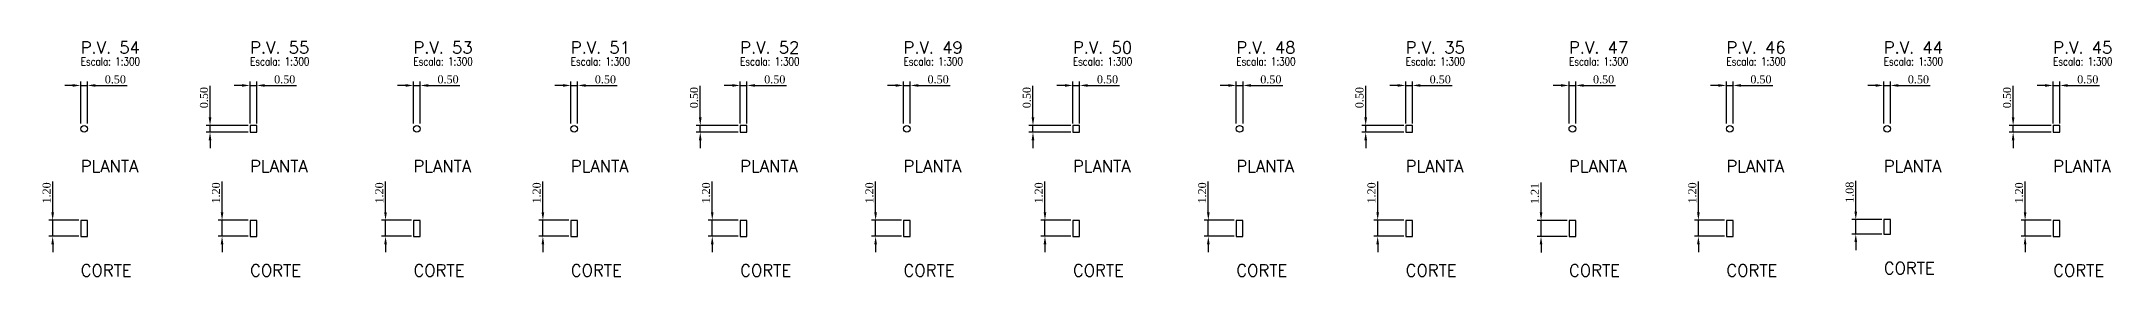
# Model space of a CAD drawing. Extents: x -44 to 14114764, y -20 to 289527804.
# Drawn here: x 359578.7 to 359734, y 7353468.1 to 7353485.7 of the extents above; entities that cross this region are included whole.
import ezdxf

# ---------------------------------------------------------------- set-up
doc = ezdxf.new("R2010")
doc.units = 0
doc.header["$PDMODE"] = 3
doc.header["$PDSIZE"] = 0.1
for name, color, linetype in [('DETALHE_POCO_COT', 8, 'Continuous'), ('DETALHE_POCO_FOR', 7, 'Continuous'), ('DETALHE_POCO_TIT', 5, 'Continuous'), ('DETALHE_POCO_TXT', 7, 'Continuous')]:
    doc.layers.add(name, color=color, linetype=linetype)
doc.styles.add('ROMANS', font='ROMANS.shx', dxfattribs={"height": 2})
doc.styles.get("Standard").update_dxf_attribs({"font": 'times.ttf'})
doc.dimstyles.new('ISO-25', dxfattribs={"dimtxt": 2.5, "dimasz": 2.5, "dimexe": 1.25, "dimexo": 0.625, "dimtad": 1, "dimtxsty": 'Standard', "dimcen": 2.5, "dimadec": 0, "dimazin": 0, "dimtfac": 1, "dimtmove": 0, "dimatfit": 3, "dimfxl": 1, "dimarcsym": 0})

# ---------------------------------------------------------------- blocks, each defined once
blk = doc.blocks.new('*D170')
at = {"layer": 'Defpoints', "color": 0, "transparency": 16777216}
for p in [(359582.17, 7353482.44), (359581.67, 7353479.44), (359582.17, 7353479.44)]:
    blk.add_point(p, dxfattribs=at)
at = {"layer": 'DETALHE_POCO_COT', "color": 0, "lineweight": -2, "transparency": 16777216}
for p, q in [((359581.07, 7353482.44), (359580.47, 7353482.44)), ((359581.67, 7353479.59), (359581.67, 7353482.74)), ((359581.67, 7353482.44), (359582.17, 7353482.44)), ((359582.17, 7353479.59), (359582.17, 7353482.74)), ((359582.77, 7353482.44), (359585.16, 7353482.44))]:
    blk.add_line(p, q, dxfattribs=at)
at = {"layer": 'DETALHE_POCO_COT', "color": 0, "transparency": 16777216}
for points in [[(359581.07, 7353482.54), (359581.07, 7353482.34), (359581.67, 7353482.44)], [(359582.77, 7353482.54), (359582.77, 7353482.34), (359582.17, 7353482.44)]]:
    blk.add_solid(points, dxfattribs=at)
at = {"layer": 'DETALHE_POCO_COT', "color": 0, "transparency": 16777216, "insert": (359584.27, 7353482.89), "char_height": 0.6, "attachment_point": 5}
blk.add_mtext('0.50', dxfattribs=at)
blk = doc.blocks.new('*D171')
at = {"layer": 'Defpoints', "color": 0, "transparency": 16777216}
for p in [(359579.57, 7353472.34), (359581.67, 7353472.34), (359581.67, 7353471.14)]:
    blk.add_point(p, dxfattribs=at)
at = {"layer": 'DETALHE_POCO_COT', "color": 0, "lineweight": -2, "transparency": 16777216}
for p, q in [((359579.57, 7353472.94), (359579.57, 7353475.25)), ((359581.52, 7353472.34), (359579.27, 7353472.34)), ((359581.52, 7353471.14), (359579.27, 7353471.14)), ((359579.57, 7353471.14), (359579.57, 7353472.34)), ((359579.57, 7353470.54), (359579.57, 7353469.94))]:
    blk.add_line(p, q, dxfattribs=at)
at = {"layer": 'DETALHE_POCO_COT', "color": 0, "transparency": 16777216}
for points in [[(359579.47, 7353472.94), (359579.67, 7353472.94), (359579.57, 7353472.34)], [(359579.47, 7353470.54), (359579.67, 7353470.54), (359579.57, 7353471.14)]]:
    blk.add_solid(points, dxfattribs=at)
at = {"layer": 'DETALHE_POCO_COT', "color": 0, "transparency": 16777216, "insert": (359579.12, 7353474.39), "char_height": 0.6, "attachment_point": 5, "rotation": 90}
blk.add_mtext('1.20', dxfattribs=at)
blk = doc.blocks.new('*D172')
at = {"layer": 'Defpoints', "color": 0, "transparency": 16777216}
for p in [(359594.87, 7353482.44), (359594.37, 7353479.44), (359594.87, 7353479.44)]:
    blk.add_point(p, dxfattribs=at)
at = {"layer": 'DETALHE_POCO_COT', "color": 0, "lineweight": -2, "transparency": 16777216}
for p, q in [((359593.77, 7353482.44), (359593.17, 7353482.44)), ((359594.37, 7353479.59), (359594.37, 7353482.74)), ((359594.37, 7353482.44), (359594.87, 7353482.44)), ((359594.87, 7353479.59), (359594.87, 7353482.74)), ((359595.47, 7353482.44), (359597.86, 7353482.44))]:
    blk.add_line(p, q, dxfattribs=at)
at = {"layer": 'DETALHE_POCO_COT', "color": 0, "transparency": 16777216}
for points in [[(359593.77, 7353482.54), (359593.77, 7353482.34), (359594.37, 7353482.44)], [(359595.47, 7353482.54), (359595.47, 7353482.34), (359594.87, 7353482.44)]]:
    blk.add_solid(points, dxfattribs=at)
at = {"layer": 'DETALHE_POCO_COT', "color": 0, "transparency": 16777216, "insert": (359596.97, 7353482.89), "char_height": 0.6, "attachment_point": 5}
blk.add_mtext('0.50', dxfattribs=at)
blk = doc.blocks.new('*D173')
at = {"layer": 'Defpoints', "color": 0, "transparency": 16777216}
for p in [(359591.37, 7353479.44), (359594.37, 7353479.44), (359594.37, 7353478.94)]:
    blk.add_point(p, dxfattribs=at)
at = {"layer": 'DETALHE_POCO_COT', "color": 0, "lineweight": -2, "transparency": 16777216}
for p, q in [((359591.37, 7353480.04), (359591.37, 7353482.42)), ((359594.22, 7353479.44), (359591.07, 7353479.44)), ((359594.22, 7353478.94), (359591.07, 7353478.94)), ((359591.37, 7353478.94), (359591.37, 7353479.44)), ((359591.37, 7353478.34), (359591.37, 7353477.74))]:
    blk.add_line(p, q, dxfattribs=at)
at = {"layer": 'DETALHE_POCO_COT', "color": 0, "transparency": 16777216}
for points in [[(359591.27, 7353480.04), (359591.47, 7353480.04), (359591.37, 7353479.44)], [(359591.27, 7353478.34), (359591.47, 7353478.34), (359591.37, 7353478.94)]]:
    blk.add_solid(points, dxfattribs=at)
at = {"layer": 'DETALHE_POCO_COT', "color": 0, "transparency": 16777216, "insert": (359590.92, 7353481.53), "char_height": 0.6, "attachment_point": 5, "rotation": 90}
blk.add_mtext('0.50', dxfattribs=at)
blk = doc.blocks.new('*D174')
at = {"layer": 'Defpoints', "color": 0, "transparency": 16777216}
for p in [(359592.27, 7353472.34), (359594.37, 7353472.34), (359594.37, 7353471.14)]:
    blk.add_point(p, dxfattribs=at)
at = {"layer": 'DETALHE_POCO_COT', "color": 0, "lineweight": -2, "transparency": 16777216}
for p, q in [((359592.27, 7353472.94), (359592.27, 7353475.25)), ((359594.22, 7353472.34), (359591.97, 7353472.34)), ((359594.22, 7353471.14), (359591.97, 7353471.14)), ((359592.27, 7353471.14), (359592.27, 7353472.34)), ((359592.27, 7353470.54), (359592.27, 7353469.94))]:
    blk.add_line(p, q, dxfattribs=at)
at = {"layer": 'DETALHE_POCO_COT', "color": 0, "transparency": 16777216}
for points in [[(359592.17, 7353472.94), (359592.37, 7353472.94), (359592.27, 7353472.34)], [(359592.17, 7353470.54), (359592.37, 7353470.54), (359592.27, 7353471.14)]]:
    blk.add_solid(points, dxfattribs=at)
at = {"layer": 'DETALHE_POCO_COT', "color": 0, "transparency": 16777216, "insert": (359591.82, 7353474.39), "char_height": 0.6, "attachment_point": 5, "rotation": 90}
blk.add_mtext('1.20', dxfattribs=at)
blk = doc.blocks.new('*D175')
at = {"layer": 'Defpoints', "color": 0, "transparency": 16777216}
for p in [(359607.13, 7353482.44), (359606.63, 7353479.44), (359607.13, 7353479.44)]:
    blk.add_point(p, dxfattribs=at)
at = {"layer": 'DETALHE_POCO_COT', "color": 0, "lineweight": -2, "transparency": 16777216}
for p, q in [((359606.03, 7353482.44), (359605.43, 7353482.44)), ((359606.63, 7353479.59), (359606.63, 7353482.74)), ((359606.63, 7353482.44), (359607.13, 7353482.44)), ((359607.13, 7353479.59), (359607.13, 7353482.74)), ((359607.73, 7353482.44), (359610.11, 7353482.44))]:
    blk.add_line(p, q, dxfattribs=at)
at = {"layer": 'DETALHE_POCO_COT', "color": 0, "transparency": 16777216}
for points in [[(359606.03, 7353482.54), (359606.03, 7353482.34), (359606.63, 7353482.44)], [(359607.73, 7353482.54), (359607.73, 7353482.34), (359607.13, 7353482.44)]]:
    blk.add_solid(points, dxfattribs=at)
at = {"layer": 'DETALHE_POCO_COT', "color": 0, "transparency": 16777216, "insert": (359609.22, 7353482.89), "char_height": 0.6, "attachment_point": 5}
blk.add_mtext('0.50', dxfattribs=at)
blk = doc.blocks.new('*D176')
at = {"layer": 'Defpoints', "color": 0, "transparency": 16777216}
for p in [(359604.53, 7353472.34), (359606.63, 7353472.34), (359606.63, 7353471.14)]:
    blk.add_point(p, dxfattribs=at)
at = {"layer": 'DETALHE_POCO_COT', "color": 0, "lineweight": -2, "transparency": 16777216}
for p, q in [((359604.53, 7353472.94), (359604.53, 7353475.25)), ((359606.48, 7353472.34), (359604.23, 7353472.34)), ((359606.48, 7353471.14), (359604.23, 7353471.14)), ((359604.53, 7353471.14), (359604.53, 7353472.34)), ((359604.53, 7353470.54), (359604.53, 7353469.94))]:
    blk.add_line(p, q, dxfattribs=at)
at = {"layer": 'DETALHE_POCO_COT', "color": 0, "transparency": 16777216}
for points in [[(359604.43, 7353472.94), (359604.63, 7353472.94), (359604.53, 7353472.34)], [(359604.43, 7353470.54), (359604.63, 7353470.54), (359604.53, 7353471.14)]]:
    blk.add_solid(points, dxfattribs=at)
at = {"layer": 'DETALHE_POCO_COT', "color": 0, "transparency": 16777216, "insert": (359604.07, 7353474.39), "char_height": 0.6, "attachment_point": 5, "rotation": 90}
blk.add_mtext('1.20', dxfattribs=at)
blk = doc.blocks.new('*D177')
at = {"layer": 'Defpoints', "color": 0, "transparency": 16777216}
for p in [(359618.93, 7353482.44), (359618.43, 7353479.44), (359618.93, 7353479.44)]:
    blk.add_point(p, dxfattribs=at)
at = {"layer": 'DETALHE_POCO_COT', "color": 0, "lineweight": -2, "transparency": 16777216}
for p, q in [((359617.83, 7353482.44), (359617.23, 7353482.44)), ((359618.43, 7353479.59), (359618.43, 7353482.74)), ((359618.43, 7353482.44), (359618.93, 7353482.44)), ((359618.93, 7353479.59), (359618.93, 7353482.74)), ((359619.53, 7353482.44), (359621.91, 7353482.44))]:
    blk.add_line(p, q, dxfattribs=at)
at = {"layer": 'DETALHE_POCO_COT', "color": 0, "transparency": 16777216}
for points in [[(359617.83, 7353482.54), (359617.83, 7353482.34), (359618.43, 7353482.44)], [(359619.53, 7353482.54), (359619.53, 7353482.34), (359618.93, 7353482.44)]]:
    blk.add_solid(points, dxfattribs=at)
at = {"layer": 'DETALHE_POCO_COT', "color": 0, "transparency": 16777216, "insert": (359621.02, 7353482.89), "char_height": 0.6, "attachment_point": 5}
blk.add_mtext('0.50', dxfattribs=at)
blk = doc.blocks.new('*D178')
at = {"layer": 'Defpoints', "color": 0, "transparency": 16777216}
for p in [(359616.33, 7353472.34), (359618.43, 7353472.34), (359618.43, 7353471.14)]:
    blk.add_point(p, dxfattribs=at)
at = {"layer": 'DETALHE_POCO_COT', "color": 0, "lineweight": -2, "transparency": 16777216}
for p, q in [((359616.33, 7353472.94), (359616.33, 7353475.25)), ((359618.28, 7353472.34), (359616.03, 7353472.34)), ((359618.28, 7353471.14), (359616.03, 7353471.14)), ((359616.33, 7353471.14), (359616.33, 7353472.34)), ((359616.33, 7353470.54), (359616.33, 7353469.94))]:
    blk.add_line(p, q, dxfattribs=at)
at = {"layer": 'DETALHE_POCO_COT', "color": 0, "transparency": 16777216}
for points in [[(359616.23, 7353472.94), (359616.43, 7353472.94), (359616.33, 7353472.34)], [(359616.23, 7353470.54), (359616.43, 7353470.54), (359616.33, 7353471.14)]]:
    blk.add_solid(points, dxfattribs=at)
at = {"layer": 'DETALHE_POCO_COT', "color": 0, "transparency": 16777216, "insert": (359615.87, 7353474.39), "char_height": 0.6, "attachment_point": 5, "rotation": 90}
blk.add_mtext('1.20', dxfattribs=at)
blk = doc.blocks.new('*D179')
at = {"layer": 'Defpoints', "color": 0, "transparency": 16777216}
for p in [(359631.63, 7353482.44), (359631.13, 7353479.44), (359631.63, 7353479.44)]:
    blk.add_point(p, dxfattribs=at)
at = {"layer": 'DETALHE_POCO_COT', "color": 0, "lineweight": -2, "transparency": 16777216}
for p, q in [((359630.53, 7353482.44), (359629.93, 7353482.44)), ((359631.13, 7353479.59), (359631.13, 7353482.74)), ((359631.13, 7353482.44), (359631.63, 7353482.44)), ((359631.63, 7353479.59), (359631.63, 7353482.74)), ((359632.23, 7353482.44), (359634.61, 7353482.44))]:
    blk.add_line(p, q, dxfattribs=at)
at = {"layer": 'DETALHE_POCO_COT', "color": 0, "transparency": 16777216}
for points in [[(359630.53, 7353482.54), (359630.53, 7353482.34), (359631.13, 7353482.44)], [(359632.23, 7353482.54), (359632.23, 7353482.34), (359631.63, 7353482.44)]]:
    blk.add_solid(points, dxfattribs=at)
at = {"layer": 'DETALHE_POCO_COT', "color": 0, "transparency": 16777216, "insert": (359633.72, 7353482.89), "char_height": 0.6, "attachment_point": 5}
blk.add_mtext('0.50', dxfattribs=at)
blk = doc.blocks.new('*D180')
at = {"layer": 'Defpoints', "color": 0, "transparency": 16777216}
for p in [(359628.13, 7353479.44), (359631.13, 7353479.44), (359631.13, 7353478.94)]:
    blk.add_point(p, dxfattribs=at)
at = {"layer": 'DETALHE_POCO_COT', "color": 0, "lineweight": -2, "transparency": 16777216}
for p, q in [((359628.13, 7353480.04), (359628.13, 7353482.42)), ((359630.98, 7353479.44), (359627.83, 7353479.44)), ((359630.98, 7353478.94), (359627.83, 7353478.94)), ((359628.13, 7353478.94), (359628.13, 7353479.44)), ((359628.13, 7353478.34), (359628.13, 7353477.74))]:
    blk.add_line(p, q, dxfattribs=at)
at = {"layer": 'DETALHE_POCO_COT', "color": 0, "transparency": 16777216}
for points in [[(359628.03, 7353480.04), (359628.23, 7353480.04), (359628.13, 7353479.44)], [(359628.03, 7353478.34), (359628.23, 7353478.34), (359628.13, 7353478.94)]]:
    blk.add_solid(points, dxfattribs=at)
at = {"layer": 'DETALHE_POCO_COT', "color": 0, "transparency": 16777216, "insert": (359627.67, 7353481.53), "char_height": 0.6, "attachment_point": 5, "rotation": 90}
blk.add_mtext('0.50', dxfattribs=at)
blk = doc.blocks.new('*D181')
at = {"layer": 'Defpoints', "color": 0, "transparency": 16777216}
for p in [(359629.03, 7353472.34), (359631.13, 7353472.34), (359631.13, 7353471.14)]:
    blk.add_point(p, dxfattribs=at)
at = {"layer": 'DETALHE_POCO_COT', "color": 0, "lineweight": -2, "transparency": 16777216}
for p, q in [((359629.03, 7353472.94), (359629.03, 7353475.25)), ((359630.98, 7353472.34), (359628.73, 7353472.34)), ((359630.98, 7353471.14), (359628.73, 7353471.14)), ((359629.03, 7353471.14), (359629.03, 7353472.34)), ((359629.03, 7353470.54), (359629.03, 7353469.94))]:
    blk.add_line(p, q, dxfattribs=at)
at = {"layer": 'DETALHE_POCO_COT', "color": 0, "transparency": 16777216}
for points in [[(359628.93, 7353472.94), (359629.13, 7353472.94), (359629.03, 7353472.34)], [(359628.93, 7353470.54), (359629.13, 7353470.54), (359629.03, 7353471.14)]]:
    blk.add_solid(points, dxfattribs=at)
at = {"layer": 'DETALHE_POCO_COT', "color": 0, "transparency": 16777216, "insert": (359628.57, 7353474.39), "char_height": 0.6, "attachment_point": 5, "rotation": 90}
blk.add_mtext('1.20', dxfattribs=at)
blk = doc.blocks.new('*D182')
at = {"layer": 'Defpoints', "color": 0, "transparency": 16777216}
for p in [(359643.88, 7353482.44), (359643.38, 7353479.44), (359643.88, 7353479.44)]:
    blk.add_point(p, dxfattribs=at)
at = {"layer": 'DETALHE_POCO_COT', "color": 0, "lineweight": -2, "transparency": 16777216}
for p, q in [((359642.78, 7353482.44), (359642.18, 7353482.44)), ((359643.38, 7353479.59), (359643.38, 7353482.74)), ((359643.38, 7353482.44), (359643.88, 7353482.44)), ((359643.88, 7353479.59), (359643.88, 7353482.74)), ((359644.48, 7353482.44), (359646.86, 7353482.44))]:
    blk.add_line(p, q, dxfattribs=at)
at = {"layer": 'DETALHE_POCO_COT', "color": 0, "transparency": 16777216}
for points in [[(359642.78, 7353482.54), (359642.78, 7353482.34), (359643.38, 7353482.44)], [(359644.48, 7353482.54), (359644.48, 7353482.34), (359643.88, 7353482.44)]]:
    blk.add_solid(points, dxfattribs=at)
at = {"layer": 'DETALHE_POCO_COT', "color": 0, "transparency": 16777216, "insert": (359645.97, 7353482.89), "char_height": 0.6, "attachment_point": 5}
blk.add_mtext('0.50', dxfattribs=at)
blk = doc.blocks.new('*D183')
at = {"layer": 'Defpoints', "color": 0, "transparency": 16777216}
for p in [(359641.28, 7353472.34), (359643.38, 7353472.34), (359643.38, 7353471.14)]:
    blk.add_point(p, dxfattribs=at)
at = {"layer": 'DETALHE_POCO_COT', "color": 0, "lineweight": -2, "transparency": 16777216}
for p, q in [((359641.28, 7353472.94), (359641.28, 7353475.25)), ((359643.23, 7353472.34), (359640.98, 7353472.34)), ((359643.23, 7353471.14), (359640.98, 7353471.14)), ((359641.28, 7353471.14), (359641.28, 7353472.34)), ((359641.28, 7353470.54), (359641.28, 7353469.94))]:
    blk.add_line(p, q, dxfattribs=at)
at = {"layer": 'DETALHE_POCO_COT', "color": 0, "transparency": 16777216}
for points in [[(359641.18, 7353472.94), (359641.38, 7353472.94), (359641.28, 7353472.34)], [(359641.18, 7353470.54), (359641.38, 7353470.54), (359641.28, 7353471.14)]]:
    blk.add_solid(points, dxfattribs=at)
at = {"layer": 'DETALHE_POCO_COT', "color": 0, "transparency": 16777216, "insert": (359640.82, 7353474.39), "char_height": 0.6, "attachment_point": 5, "rotation": 90}
blk.add_mtext('1.20', dxfattribs=at)
blk = doc.blocks.new('*D184')
at = {"layer": 'Defpoints', "color": 0, "transparency": 16777216}
for p in [(359656.58, 7353482.44), (359656.08, 7353479.44), (359656.58, 7353479.44)]:
    blk.add_point(p, dxfattribs=at)
at = {"layer": 'DETALHE_POCO_COT', "color": 0, "lineweight": -2, "transparency": 16777216}
for p, q in [((359655.48, 7353482.44), (359654.88, 7353482.44)), ((359656.08, 7353479.59), (359656.08, 7353482.74)), ((359656.08, 7353482.44), (359656.58, 7353482.44)), ((359656.58, 7353479.59), (359656.58, 7353482.74)), ((359657.18, 7353482.44), (359659.57, 7353482.44))]:
    blk.add_line(p, q, dxfattribs=at)
at = {"layer": 'DETALHE_POCO_COT', "color": 0, "transparency": 16777216}
for points in [[(359655.48, 7353482.54), (359655.48, 7353482.34), (359656.08, 7353482.44)], [(359657.18, 7353482.54), (359657.18, 7353482.34), (359656.58, 7353482.44)]]:
    blk.add_solid(points, dxfattribs=at)
at = {"layer": 'DETALHE_POCO_COT', "color": 0, "transparency": 16777216, "insert": (359658.67, 7353482.89), "char_height": 0.6, "attachment_point": 5}
blk.add_mtext('0.50', dxfattribs=at)
blk = doc.blocks.new('*D185')
at = {"layer": 'Defpoints', "color": 0, "transparency": 16777216}
for p in [(359653.08, 7353479.44), (359656.08, 7353479.44), (359656.08, 7353478.94)]:
    blk.add_point(p, dxfattribs=at)
at = {"layer": 'DETALHE_POCO_COT', "color": 0, "lineweight": -2, "transparency": 16777216}
for p, q in [((359653.08, 7353480.04), (359653.08, 7353482.42)), ((359655.93, 7353479.44), (359652.78, 7353479.44)), ((359655.93, 7353478.94), (359652.78, 7353478.94)), ((359653.08, 7353478.94), (359653.08, 7353479.44)), ((359653.08, 7353478.34), (359653.08, 7353477.74))]:
    blk.add_line(p, q, dxfattribs=at)
at = {"layer": 'DETALHE_POCO_COT', "color": 0, "transparency": 16777216}
for points in [[(359652.98, 7353480.04), (359653.18, 7353480.04), (359653.08, 7353479.44)], [(359652.98, 7353478.34), (359653.18, 7353478.34), (359653.08, 7353478.94)]]:
    blk.add_solid(points, dxfattribs=at)
at = {"layer": 'DETALHE_POCO_COT', "color": 0, "transparency": 16777216, "insert": (359652.62, 7353481.53), "char_height": 0.6, "attachment_point": 5, "rotation": 90}
blk.add_mtext('0.50', dxfattribs=at)
blk = doc.blocks.new('*D186')
at = {"layer": 'Defpoints', "color": 0, "transparency": 16777216}
for p in [(359653.98, 7353472.34), (359656.08, 7353472.34), (359656.08, 7353471.14)]:
    blk.add_point(p, dxfattribs=at)
at = {"layer": 'DETALHE_POCO_COT', "color": 0, "lineweight": -2, "transparency": 16777216}
for p, q in [((359653.98, 7353472.94), (359653.98, 7353475.25)), ((359655.93, 7353472.34), (359653.68, 7353472.34)), ((359655.93, 7353471.14), (359653.68, 7353471.14)), ((359653.98, 7353471.14), (359653.98, 7353472.34)), ((359653.98, 7353470.54), (359653.98, 7353469.94))]:
    blk.add_line(p, q, dxfattribs=at)
at = {"layer": 'DETALHE_POCO_COT', "color": 0, "transparency": 16777216}
for points in [[(359653.88, 7353472.94), (359654.08, 7353472.94), (359653.98, 7353472.34)], [(359653.88, 7353470.54), (359654.08, 7353470.54), (359653.98, 7353471.14)]]:
    blk.add_solid(points, dxfattribs=at)
at = {"layer": 'DETALHE_POCO_COT', "color": 0, "transparency": 16777216, "insert": (359653.52, 7353474.39), "char_height": 0.6, "attachment_point": 5, "rotation": 90}
blk.add_mtext('1.20', dxfattribs=at)
blk = doc.blocks.new('*D187')
at = {"layer": 'Defpoints', "color": 0, "transparency": 16777216}
for p in [(359668.83, 7353482.44), (359668.33, 7353479.44), (359668.83, 7353479.44)]:
    blk.add_point(p, dxfattribs=at)
at = {"layer": 'DETALHE_POCO_COT', "color": 0, "lineweight": -2, "transparency": 16777216}
for p, q in [((359667.73, 7353482.44), (359667.13, 7353482.44)), ((359668.33, 7353479.59), (359668.33, 7353482.74)), ((359668.33, 7353482.44), (359668.83, 7353482.44)), ((359668.83, 7353479.59), (359668.83, 7353482.74)), ((359669.43, 7353482.44), (359671.82, 7353482.44))]:
    blk.add_line(p, q, dxfattribs=at)
at = {"layer": 'DETALHE_POCO_COT', "color": 0, "transparency": 16777216}
for points in [[(359667.73, 7353482.54), (359667.73, 7353482.34), (359668.33, 7353482.44)], [(359669.43, 7353482.54), (359669.43, 7353482.34), (359668.83, 7353482.44)]]:
    blk.add_solid(points, dxfattribs=at)
at = {"layer": 'DETALHE_POCO_COT', "color": 0, "transparency": 16777216, "insert": (359670.92, 7353482.89), "char_height": 0.6, "attachment_point": 5}
blk.add_mtext('0.50', dxfattribs=at)
blk = doc.blocks.new('*D188')
at = {"layer": 'Defpoints', "color": 0, "transparency": 16777216}
for p in [(359666.23, 7353472.34), (359668.33, 7353472.34), (359668.33, 7353471.14)]:
    blk.add_point(p, dxfattribs=at)
at = {"layer": 'DETALHE_POCO_COT', "color": 0, "lineweight": -2, "transparency": 16777216}
for p, q in [((359666.23, 7353472.94), (359666.23, 7353475.25)), ((359668.18, 7353472.34), (359665.93, 7353472.34)), ((359668.18, 7353471.14), (359665.93, 7353471.14)), ((359666.23, 7353471.14), (359666.23, 7353472.34)), ((359666.23, 7353470.54), (359666.23, 7353469.94))]:
    blk.add_line(p, q, dxfattribs=at)
at = {"layer": 'DETALHE_POCO_COT', "color": 0, "transparency": 16777216}
for points in [[(359666.13, 7353472.94), (359666.33, 7353472.94), (359666.23, 7353472.34)], [(359666.13, 7353470.54), (359666.33, 7353470.54), (359666.23, 7353471.14)]]:
    blk.add_solid(points, dxfattribs=at)
at = {"layer": 'DETALHE_POCO_COT', "color": 0, "transparency": 16777216, "insert": (359665.77, 7353474.39), "char_height": 0.6, "attachment_point": 5, "rotation": 90}
blk.add_mtext('1.20', dxfattribs=at)
blk = doc.blocks.new('*D189')
at = {"layer": 'Defpoints', "color": 0, "transparency": 16777216}
for p in [(359681.53, 7353482.44), (359681.03, 7353479.44), (359681.53, 7353479.44)]:
    blk.add_point(p, dxfattribs=at)
at = {"layer": 'DETALHE_POCO_COT', "color": 0, "lineweight": -2, "transparency": 16777216}
for p, q in [((359680.43, 7353482.44), (359679.83, 7353482.44)), ((359681.03, 7353479.59), (359681.03, 7353482.74)), ((359681.03, 7353482.44), (359681.53, 7353482.44)), ((359681.53, 7353479.59), (359681.53, 7353482.74)), ((359682.13, 7353482.44), (359684.52, 7353482.44))]:
    blk.add_line(p, q, dxfattribs=at)
at = {"layer": 'DETALHE_POCO_COT', "color": 0, "transparency": 16777216}
for points in [[(359680.43, 7353482.54), (359680.43, 7353482.34), (359681.03, 7353482.44)], [(359682.13, 7353482.54), (359682.13, 7353482.34), (359681.53, 7353482.44)]]:
    blk.add_solid(points, dxfattribs=at)
at = {"layer": 'DETALHE_POCO_COT', "color": 0, "transparency": 16777216, "insert": (359683.62, 7353482.89), "char_height": 0.6, "attachment_point": 5}
blk.add_mtext('0.50', dxfattribs=at)
blk = doc.blocks.new('*D190')
at = {"layer": 'Defpoints', "color": 0, "transparency": 16777216}
for p in [(359678.03, 7353479.44), (359681.03, 7353479.44), (359681.03, 7353478.94)]:
    blk.add_point(p, dxfattribs=at)
at = {"layer": 'DETALHE_POCO_COT', "color": 0, "lineweight": -2, "transparency": 16777216}
for p, q in [((359678.03, 7353480.04), (359678.03, 7353482.42)), ((359680.88, 7353479.44), (359677.73, 7353479.44)), ((359680.88, 7353478.94), (359677.73, 7353478.94)), ((359678.03, 7353478.94), (359678.03, 7353479.44)), ((359678.03, 7353478.34), (359678.03, 7353477.74))]:
    blk.add_line(p, q, dxfattribs=at)
at = {"layer": 'DETALHE_POCO_COT', "color": 0, "transparency": 16777216}
for points in [[(359677.93, 7353480.04), (359678.13, 7353480.04), (359678.03, 7353479.44)], [(359677.93, 7353478.34), (359678.13, 7353478.34), (359678.03, 7353478.94)]]:
    blk.add_solid(points, dxfattribs=at)
at = {"layer": 'DETALHE_POCO_COT', "color": 0, "transparency": 16777216, "insert": (359677.57, 7353481.53), "char_height": 0.6, "attachment_point": 5, "rotation": 90}
blk.add_mtext('0.50', dxfattribs=at)
blk = doc.blocks.new('*D191')
at = {"layer": 'Defpoints', "color": 0, "transparency": 16777216}
for p in [(359678.93, 7353472.34), (359681.03, 7353472.34), (359681.03, 7353471.14)]:
    blk.add_point(p, dxfattribs=at)
at = {"layer": 'DETALHE_POCO_COT', "color": 0, "lineweight": -2, "transparency": 16777216}
for p, q in [((359678.93, 7353472.94), (359678.93, 7353475.25)), ((359680.88, 7353472.34), (359678.63, 7353472.34)), ((359680.88, 7353471.14), (359678.63, 7353471.14)), ((359678.93, 7353471.14), (359678.93, 7353472.34)), ((359678.93, 7353470.54), (359678.93, 7353469.94))]:
    blk.add_line(p, q, dxfattribs=at)
at = {"layer": 'DETALHE_POCO_COT', "color": 0, "transparency": 16777216}
for points in [[(359678.83, 7353472.94), (359679.03, 7353472.94), (359678.93, 7353472.34)], [(359678.83, 7353470.54), (359679.03, 7353470.54), (359678.93, 7353471.14)]]:
    blk.add_solid(points, dxfattribs=at)
at = {"layer": 'DETALHE_POCO_COT', "color": 0, "transparency": 16777216, "insert": (359678.47, 7353474.39), "char_height": 0.6, "attachment_point": 5, "rotation": 90}
blk.add_mtext('1.20', dxfattribs=at)
blk = doc.blocks.new('*D192')
at = {"layer": 'Defpoints', "color": 0, "transparency": 16777216}
for p in [(359693.78, 7353482.44), (359693.28, 7353479.44), (359693.78, 7353479.44)]:
    blk.add_point(p, dxfattribs=at)
at = {"layer": 'DETALHE_POCO_COT', "color": 0, "lineweight": -2, "transparency": 16777216}
for p, q in [((359692.68, 7353482.44), (359692.08, 7353482.44)), ((359693.28, 7353479.59), (359693.28, 7353482.74)), ((359693.28, 7353482.44), (359693.78, 7353482.44)), ((359693.78, 7353479.59), (359693.78, 7353482.74)), ((359694.38, 7353482.44), (359696.77, 7353482.44))]:
    blk.add_line(p, q, dxfattribs=at)
at = {"layer": 'DETALHE_POCO_COT', "color": 0, "transparency": 16777216}
for points in [[(359692.68, 7353482.54), (359692.68, 7353482.34), (359693.28, 7353482.44)], [(359694.38, 7353482.54), (359694.38, 7353482.34), (359693.78, 7353482.44)]]:
    blk.add_solid(points, dxfattribs=at)
at = {"layer": 'DETALHE_POCO_COT', "color": 0, "transparency": 16777216, "insert": (359695.87, 7353482.89), "char_height": 0.6, "attachment_point": 5}
blk.add_mtext('0.50', dxfattribs=at)
blk = doc.blocks.new('*D193')
at = {"layer": 'Defpoints', "color": 0, "transparency": 16777216}
for p in [(359691.18, 7353472.33), (359693.28, 7353472.33), (359693.28, 7353471.13)]:
    blk.add_point(p, dxfattribs=at)
at = {"layer": 'DETALHE_POCO_COT', "color": 0, "lineweight": -2, "transparency": 16777216}
for p, q in [((359691.18, 7353472.93), (359691.18, 7353475.17)), ((359693.13, 7353472.33), (359690.88, 7353472.33)), ((359693.13, 7353471.13), (359690.88, 7353471.13)), ((359691.18, 7353471.13), (359691.18, 7353472.33)), ((359691.18, 7353470.53), (359691.18, 7353469.93))]:
    blk.add_line(p, q, dxfattribs=at)
at = {"layer": 'DETALHE_POCO_COT', "color": 0, "transparency": 16777216}
for points in [[(359691.08, 7353472.93), (359691.28, 7353472.93), (359691.18, 7353472.33)], [(359691.08, 7353470.53), (359691.28, 7353470.53), (359691.18, 7353471.13)]]:
    blk.add_solid(points, dxfattribs=at)
at = {"layer": 'DETALHE_POCO_COT', "color": 0, "transparency": 16777216, "insert": (359690.72, 7353474.35), "char_height": 0.6, "attachment_point": 5, "rotation": 90}
blk.add_mtext('1.21', dxfattribs=at)
blk = doc.blocks.new('*D194')
at = {"layer": 'Defpoints', "color": 0, "transparency": 16777216}
for p in [(359705.58, 7353482.44), (359705.08, 7353479.44), (359705.58, 7353479.44)]:
    blk.add_point(p, dxfattribs=at)
at = {"layer": 'DETALHE_POCO_COT', "color": 0, "lineweight": -2, "transparency": 16777216}
for p, q in [((359704.48, 7353482.44), (359703.88, 7353482.44)), ((359705.08, 7353479.59), (359705.08, 7353482.74)), ((359705.08, 7353482.44), (359705.58, 7353482.44)), ((359705.58, 7353479.59), (359705.58, 7353482.74)), ((359706.18, 7353482.44), (359708.57, 7353482.44))]:
    blk.add_line(p, q, dxfattribs=at)
at = {"layer": 'DETALHE_POCO_COT', "color": 0, "transparency": 16777216}
for points in [[(359704.48, 7353482.54), (359704.48, 7353482.34), (359705.08, 7353482.44)], [(359706.18, 7353482.54), (359706.18, 7353482.34), (359705.58, 7353482.44)]]:
    blk.add_solid(points, dxfattribs=at)
at = {"layer": 'DETALHE_POCO_COT', "color": 0, "transparency": 16777216, "insert": (359707.67, 7353482.89), "char_height": 0.6, "attachment_point": 5}
blk.add_mtext('0.50', dxfattribs=at)
blk = doc.blocks.new('*D195')
at = {"layer": 'Defpoints', "color": 0, "transparency": 16777216}
for p in [(359702.98, 7353472.34), (359705.08, 7353472.34), (359705.08, 7353471.14)]:
    blk.add_point(p, dxfattribs=at)
at = {"layer": 'DETALHE_POCO_COT', "color": 0, "lineweight": -2, "transparency": 16777216}
for p, q in [((359702.98, 7353472.94), (359702.98, 7353475.25)), ((359704.93, 7353472.34), (359702.68, 7353472.34)), ((359704.93, 7353471.14), (359702.68, 7353471.14)), ((359702.98, 7353471.14), (359702.98, 7353472.34)), ((359702.98, 7353470.54), (359702.98, 7353469.94))]:
    blk.add_line(p, q, dxfattribs=at)
at = {"layer": 'DETALHE_POCO_COT', "color": 0, "transparency": 16777216}
for points in [[(359702.88, 7353472.94), (359703.08, 7353472.94), (359702.98, 7353472.34)], [(359702.88, 7353470.54), (359703.08, 7353470.54), (359702.98, 7353471.14)]]:
    blk.add_solid(points, dxfattribs=at)
at = {"layer": 'DETALHE_POCO_COT', "color": 0, "transparency": 16777216, "insert": (359702.53, 7353474.39), "char_height": 0.6, "attachment_point": 5, "rotation": 90}
blk.add_mtext('1.20', dxfattribs=at)
blk = doc.blocks.new('*D196')
at = {"layer": 'Defpoints', "color": 0, "transparency": 16777216}
for p in [(359717.38, 7353482.44), (359716.88, 7353479.44), (359717.38, 7353479.44)]:
    blk.add_point(p, dxfattribs=at)
at = {"layer": 'DETALHE_POCO_COT', "color": 0, "lineweight": -2, "transparency": 16777216}
for p, q in [((359716.28, 7353482.44), (359715.68, 7353482.44)), ((359716.88, 7353479.59), (359716.88, 7353482.74)), ((359716.88, 7353482.44), (359717.38, 7353482.44)), ((359717.38, 7353479.59), (359717.38, 7353482.74)), ((359717.98, 7353482.44), (359720.37, 7353482.44))]:
    blk.add_line(p, q, dxfattribs=at)
at = {"layer": 'DETALHE_POCO_COT', "color": 0, "transparency": 16777216}
for points in [[(359716.28, 7353482.54), (359716.28, 7353482.34), (359716.88, 7353482.44)], [(359717.98, 7353482.54), (359717.98, 7353482.34), (359717.38, 7353482.44)]]:
    blk.add_solid(points, dxfattribs=at)
at = {"layer": 'DETALHE_POCO_COT', "color": 0, "transparency": 16777216, "insert": (359719.48, 7353482.89), "char_height": 0.6, "attachment_point": 5}
blk.add_mtext('0.50', dxfattribs=at)
blk = doc.blocks.new('*D197')
at = {"layer": 'Defpoints', "color": 0, "transparency": 16777216}
for p in [(359714.78, 7353472.39), (359716.88, 7353472.39), (359716.88, 7353471.31)]:
    blk.add_point(p, dxfattribs=at)
at = {"layer": 'DETALHE_POCO_COT', "color": 0, "lineweight": -2, "transparency": 16777216}
for p, q in [((359714.78, 7353472.99), (359714.78, 7353475.29)), ((359716.73, 7353472.39), (359714.48, 7353472.39)), ((359714.78, 7353471.31), (359714.78, 7353472.39)), ((359716.73, 7353471.31), (359714.48, 7353471.31)), ((359714.78, 7353470.71), (359714.78, 7353470.11))]:
    blk.add_line(p, q, dxfattribs=at)
at = {"layer": 'DETALHE_POCO_COT', "color": 0, "transparency": 16777216}
for points in [[(359714.68, 7353472.99), (359714.88, 7353472.99), (359714.78, 7353472.39)], [(359714.68, 7353470.71), (359714.88, 7353470.71), (359714.78, 7353471.31)]]:
    blk.add_solid(points, dxfattribs=at)
at = {"layer": 'DETALHE_POCO_COT', "color": 0, "transparency": 16777216, "insert": (359714.33, 7353474.44), "char_height": 0.6, "attachment_point": 5, "rotation": 90}
blk.add_mtext('1.08', dxfattribs=at)
blk = doc.blocks.new('*D198')
at = {"layer": 'Defpoints', "color": 0, "transparency": 16777216}
for p in [(359730.08, 7353482.44), (359729.58, 7353479.44), (359730.08, 7353479.44)]:
    blk.add_point(p, dxfattribs=at)
at = {"layer": 'DETALHE_POCO_COT', "color": 0, "lineweight": -2, "transparency": 16777216}
for p, q in [((359728.98, 7353482.44), (359728.38, 7353482.44)), ((359729.58, 7353479.59), (359729.58, 7353482.74)), ((359729.58, 7353482.44), (359730.08, 7353482.44)), ((359730.08, 7353479.59), (359730.08, 7353482.74)), ((359730.68, 7353482.44), (359733.07, 7353482.44))]:
    blk.add_line(p, q, dxfattribs=at)
at = {"layer": 'DETALHE_POCO_COT', "color": 0, "transparency": 16777216}
for points in [[(359728.98, 7353482.54), (359728.98, 7353482.34), (359729.58, 7353482.44)], [(359730.68, 7353482.54), (359730.68, 7353482.34), (359730.08, 7353482.44)]]:
    blk.add_solid(points, dxfattribs=at)
at = {"layer": 'DETALHE_POCO_COT', "color": 0, "transparency": 16777216, "insert": (359732.18, 7353482.89), "char_height": 0.6, "attachment_point": 5}
blk.add_mtext('0.50', dxfattribs=at)
blk = doc.blocks.new('*D199')
at = {"layer": 'Defpoints', "color": 0, "transparency": 16777216}
for p in [(359726.58, 7353479.44), (359729.58, 7353479.44), (359729.58, 7353478.94)]:
    blk.add_point(p, dxfattribs=at)
at = {"layer": 'DETALHE_POCO_COT', "color": 0, "lineweight": -2, "transparency": 16777216}
for p, q in [((359726.58, 7353480.04), (359726.58, 7353482.42)), ((359729.43, 7353479.44), (359726.28, 7353479.44)), ((359729.43, 7353478.94), (359726.28, 7353478.94)), ((359726.58, 7353478.94), (359726.58, 7353479.44)), ((359726.58, 7353478.34), (359726.58, 7353477.74))]:
    blk.add_line(p, q, dxfattribs=at)
at = {"layer": 'DETALHE_POCO_COT', "color": 0, "transparency": 16777216}
for points in [[(359726.48, 7353480.04), (359726.68, 7353480.04), (359726.58, 7353479.44)], [(359726.48, 7353478.34), (359726.68, 7353478.34), (359726.58, 7353478.94)]]:
    blk.add_solid(points, dxfattribs=at)
at = {"layer": 'DETALHE_POCO_COT', "color": 0, "transparency": 16777216, "insert": (359726.13, 7353481.53), "char_height": 0.6, "attachment_point": 5, "rotation": 90}
blk.add_mtext('0.50', dxfattribs=at)
blk = doc.blocks.new('*D200')
at = {"layer": 'Defpoints', "color": 0, "transparency": 16777216}
for p in [(359727.48, 7353472.34), (359729.58, 7353472.34), (359729.58, 7353471.14)]:
    blk.add_point(p, dxfattribs=at)
at = {"layer": 'DETALHE_POCO_COT', "color": 0, "lineweight": -2, "transparency": 16777216}
for p, q in [((359727.48, 7353472.94), (359727.48, 7353475.25)), ((359729.43, 7353472.34), (359727.18, 7353472.34)), ((359729.43, 7353471.14), (359727.18, 7353471.14)), ((359727.48, 7353471.14), (359727.48, 7353472.34)), ((359727.48, 7353470.54), (359727.48, 7353469.94))]:
    blk.add_line(p, q, dxfattribs=at)
at = {"layer": 'DETALHE_POCO_COT', "color": 0, "transparency": 16777216}
for points in [[(359727.38, 7353472.94), (359727.58, 7353472.94), (359727.48, 7353472.34)], [(359727.38, 7353470.54), (359727.58, 7353470.54), (359727.48, 7353471.14)]]:
    blk.add_solid(points, dxfattribs=at)
at = {"layer": 'DETALHE_POCO_COT', "color": 0, "transparency": 16777216, "insert": (359727.03, 7353474.39), "char_height": 0.6, "attachment_point": 5, "rotation": 90}
blk.add_mtext('1.20', dxfattribs=at)

msp = doc.modelspace()

# ---------------------------------------------------------------- linework, layer by layer
at = {"layer": 'DETALHE_POCO_FOR', "linetype": 'Continuous'}
for points in [[(359594.375, 7353478.936), (359594.875, 7353478.936), (359594.875, 7353479.436), (359594.375, 7353479.436)], [(359594.375, 7353478.936), (359594.875, 7353478.936), (359594.875, 7353479.436), (359594.375, 7353479.436)], [(359631.127, 7353478.936), (359631.627, 7353478.936), (359631.627, 7353479.436), (359631.127, 7353479.436)], [(359631.127, 7353478.936), (359631.627, 7353478.936), (359631.627, 7353479.436), (359631.127, 7353479.436)], [(359656.078, 7353478.936), (359656.578, 7353478.936), (359656.578, 7353479.436), (359656.078, 7353479.436)], [(359656.078, 7353478.936), (359656.578, 7353478.936), (359656.578, 7353479.436), (359656.078, 7353479.436)], [(359681.03, 7353478.936), (359681.53, 7353478.936), (359681.53, 7353479.436), (359681.03, 7353479.436)], [(359681.03, 7353478.936), (359681.53, 7353478.936), (359681.53, 7353479.436), (359681.03, 7353479.436)], [(359729.583, 7353478.936), (359730.083, 7353478.936), (359730.083, 7353479.436), (359729.583, 7353479.436)], [(359729.583, 7353478.936), (359730.083, 7353478.936), (359730.083, 7353479.436), (359729.583, 7353479.436)], [(359716.882, 7353471.309), (359717.382, 7353471.309), (359717.382, 7353472.394), (359716.882, 7353472.394)], [(359716.882, 7353471.309), (359717.382, 7353471.309), (359717.382, 7353472.394), (359716.882, 7353472.394)], [(359581.674, 7353471.136), (359582.174, 7353471.136), (359582.174, 7353472.336), (359581.674, 7353472.336)], [(359581.674, 7353471.136), (359582.174, 7353471.136), (359582.174, 7353472.336), (359581.674, 7353472.336)], [(359594.375, 7353471.136), (359594.875, 7353471.136), (359594.875, 7353472.336), (359594.375, 7353472.336)], [(359594.375, 7353471.136), (359594.875, 7353471.136), (359594.875, 7353472.336), (359594.375, 7353472.336)], [(359606.625, 7353471.136), (359607.125, 7353471.136), (359607.125, 7353472.336), (359606.625, 7353472.336)], [(359606.625, 7353471.136), (359607.125, 7353471.136), (359607.125, 7353472.336), (359606.625, 7353472.336)], [(359618.426, 7353471.136), (359618.926, 7353471.136), (359618.926, 7353472.336), (359618.426, 7353472.336)], [(359618.426, 7353471.136), (359618.926, 7353471.136), (359618.926, 7353472.336), (359618.426, 7353472.336)], [(359631.127, 7353471.136), (359631.627, 7353471.136), (359631.627, 7353472.336), (359631.127, 7353472.336)], [(359631.127, 7353471.136), (359631.627, 7353471.136), (359631.627, 7353472.336), (359631.127, 7353472.336)], [(359643.378, 7353471.136), (359643.878, 7353471.136), (359643.878, 7353472.336), (359643.378, 7353472.336)], [(359643.378, 7353471.136), (359643.878, 7353471.136), (359643.878, 7353472.336), (359643.378, 7353472.336)], [(359656.078, 7353471.136), (359656.578, 7353471.136), (359656.578, 7353472.336), (359656.078, 7353472.336)], [(359656.078, 7353471.136), (359656.578, 7353471.136), (359656.578, 7353472.336), (359656.078, 7353472.336)], [(359668.329, 7353471.136), (359668.829, 7353471.136), (359668.829, 7353472.336), (359668.329, 7353472.336)], [(359668.329, 7353471.136), (359668.829, 7353471.136), (359668.829, 7353472.336), (359668.329, 7353472.336)], [(359681.03, 7353471.136), (359681.53, 7353471.136), (359681.53, 7353472.336), (359681.03, 7353472.336)], [(359681.03, 7353471.136), (359681.53, 7353471.136), (359681.53, 7353472.336), (359681.03, 7353472.336)], [(359693.281, 7353471.126), (359693.781, 7353471.126), (359693.781, 7353472.333), (359693.281, 7353472.333)], [(359693.281, 7353471.126), (359693.781, 7353471.126), (359693.781, 7353472.333), (359693.281, 7353472.333)], [(359705.081, 7353471.136), (359705.581, 7353471.136), (359705.581, 7353472.336), (359705.081, 7353472.336)], [(359705.081, 7353471.136), (359705.581, 7353471.136), (359705.581, 7353472.336), (359705.081, 7353472.336)], [(359729.583, 7353471.136), (359730.083, 7353471.136), (359730.083, 7353472.336), (359729.583, 7353472.336)], [(359729.583, 7353471.136), (359730.083, 7353471.136), (359730.083, 7353472.336), (359729.583, 7353472.336)]]:
    msp.add_lwpolyline(points, close=True, dxfattribs=at)
for centre in [(359581.924, 7353479.186), (359581.924, 7353479.186), (359606.875, 7353479.186), (359606.875, 7353479.186), (359618.676, 7353479.186), (359618.676, 7353479.186), (359643.628, 7353479.186), (359643.628, 7353479.186), (359668.579, 7353479.186), (359668.579, 7353479.186), (359693.531, 7353479.186), (359693.531, 7353479.186), (359705.331, 7353479.186), (359705.331, 7353479.186), (359717.132, 7353479.186), (359717.132, 7353479.186)]:
    msp.add_circle(centre, 0.25, dxfattribs=at)

# ---------------------------------------------------------------- texts
at = {"layer": 'DETALHE_POCO_TIT', "linetype": 'Continuous', "style": 'ROMANS'}
for s, p in [('P.V. 54', (359581.674, 7353484.836)), ('P.V. 55', (359594.375, 7353484.836)), ('P.V. 53', (359606.625, 7353484.836)), ('P.V. 51', (359618.426, 7353484.836)), ('P.V. 52', (359631.127, 7353484.836)), ('P.V. 49', (359643.378, 7353484.836)), ('P.V. 50', (359656.078, 7353484.836)), ('P.V. 48', (359668.329, 7353484.836)), ('P.V. 35', (359681.03, 7353484.836)), ('P.V. 47', (359693.281, 7353484.836)), ('P.V. 46', (359705.081, 7353484.836)), ('P.V. 44', (359716.882, 7353484.836)), ('P.V. 45', (359729.583, 7353484.836)), ('PLANTA', (359581.674, 7353475.936)), ('PLANTA', (359594.375, 7353475.936)), ('PLANTA', (359606.625, 7353475.936)), ('PLANTA', (359618.426, 7353475.936)), ('PLANTA', (359631.127, 7353475.936)), ('PLANTA', (359643.378, 7353475.936)), ('PLANTA', (359656.078, 7353475.936)), ('PLANTA', (359668.329, 7353475.936)), ('PLANTA', (359681.03, 7353475.936)), ('PLANTA', (359693.281, 7353475.936)), ('PLANTA', (359705.081, 7353475.936)), ('PLANTA', (359716.882, 7353475.936)), ('PLANTA', (359729.583, 7353475.936)), ('CORTE', (359581.674, 7353468.136)), ('CORTE', (359594.375, 7353468.136)), ('CORTE', (359606.625, 7353468.136)), ('CORTE', (359618.426, 7353468.136)), ('CORTE', (359631.127, 7353468.136)), ('CORTE', (359643.378, 7353468.136)), ('CORTE', (359656.078, 7353468.136)), ('CORTE', (359668.329, 7353468.136)), ('CORTE', (359681.03, 7353468.136)), ('CORTE', (359693.281, 7353468.126)), ('CORTE', (359705.081, 7353468.136)), ('CORTE', (359716.882, 7353468.309)), ('CORTE', (359729.583, 7353468.136))]:
    msp.add_text(s, height=0.9, dxfattribs=at).set_placement(p)
at = {"layer": 'DETALHE_POCO_TXT', "linetype": 'Continuous', "style": 'ROMANS', "width": 0.8}
for p in [(359581.674, 7353483.936), (359594.375, 7353483.936), (359606.625, 7353483.936), (359618.426, 7353483.936), (359631.127, 7353483.936), (359643.378, 7353483.936), (359656.078, 7353483.936), (359668.329, 7353483.936), (359681.03, 7353483.936), (359693.281, 7353483.936), (359705.081, 7353483.936), (359716.882, 7353483.936), (359729.583, 7353483.936)]:
    msp.add_text('Escala: 1:300', height=0.6, dxfattribs=at).set_placement(p)

# ---------------------------------------------------------------- dimensions: what is measured, and where the dimension line sits
at = {"layer": 'DETALHE_POCO_COT'}
for base, p1, p2, picture, middle in [((359582.174, 7353482.436), (359581.674, 7353479.436), (359582.174, 7353479.436), '*D170', (359584.267, 7353482.892)), ((359594.875, 7353482.436), (359594.375, 7353479.436), (359594.875, 7353479.436), '*D172', (359596.968, 7353482.892)), ((359607.125, 7353482.436), (359606.625, 7353479.436), (359607.125, 7353479.436), '*D175', (359609.219, 7353482.892)), ((359618.926, 7353482.436), (359618.426, 7353479.436), (359618.926, 7353479.436), '*D177', (359621.02, 7353482.892)), ((359631.627, 7353482.436), (359631.127, 7353479.436), (359631.627, 7353479.436), '*D179', (359633.72, 7353482.892)), ((359643.878, 7353482.436), (359643.378, 7353479.436), (359643.878, 7353479.436), '*D182', (359645.971, 7353482.892)), ((359656.578, 7353482.436), (359656.078, 7353479.436), (359656.578, 7353479.436), '*D184', (359658.672, 7353482.892)), ((359668.829, 7353482.436), (359668.329, 7353479.436), (359668.829, 7353479.436), '*D187', (359670.923, 7353482.892)), ((359681.53, 7353482.436), (359681.03, 7353479.436), (359681.53, 7353479.436), '*D189', (359683.623, 7353482.892)), ((359693.781, 7353482.436), (359693.281, 7353479.436), (359693.781, 7353479.436), '*D192', (359695.874, 7353482.892)), ((359705.581, 7353482.436), (359705.081, 7353479.436), (359705.581, 7353479.436), '*D194', (359707.675, 7353482.892)), ((359717.382, 7353482.436), (359716.882, 7353479.436), (359717.382, 7353479.436), '*D196', (359719.476, 7353482.892)), ((359730.083, 7353482.436), (359729.583, 7353479.436), (359730.083, 7353479.436), '*D198', (359732.176, 7353482.892))]:
    dim = msp.add_linear_dim(base=base, p1=p1, p2=p2, text='0.50', dimstyle='ISO-25', override={"dimscale": 0.24, "dimzin": 0}, dxfattribs=at)
    dim.commit()
    dim.dimension.update_dxf_attribs({"geometry": picture, "text_midpoint": middle})
for base, p1, p2, text, picture, middle in [((359591.375, 7353479.436), (359594.375, 7353478.936), (359594.375, 7353479.436), '0.50', '*D173', (359590.919, 7353481.529)), ((359628.127, 7353479.436), (359631.127, 7353478.936), (359631.127, 7353479.436), '0.50', '*D180', (359627.671, 7353481.529)), ((359653.078, 7353479.436), (359656.078, 7353478.936), (359656.078, 7353479.436), '0.50', '*D185', (359652.622, 7353481.529)), ((359678.03, 7353479.436), (359681.03, 7353478.936), (359681.03, 7353479.436), '0.50', '*D190', (359677.574, 7353481.529)), ((359726.583, 7353479.436), (359729.583, 7353478.936), (359729.583, 7353479.436), '0.50', '*D199', (359726.127, 7353481.529)), ((359579.574, 7353472.336), (359581.674, 7353471.136), (359581.674, 7353472.336), '1.20', '*D171', (359579.118, 7353474.394)), ((359592.275, 7353472.336), (359594.375, 7353471.136), (359594.375, 7353472.336), '1.20', '*D174', (359591.819, 7353474.394)), ((359604.525, 7353472.336), (359606.625, 7353471.136), (359606.625, 7353472.336), '1.20', '*D176', (359604.069, 7353474.394)), ((359616.326, 7353472.336), (359618.426, 7353471.136), (359618.426, 7353472.336), '1.20', '*D178', (359615.87, 7353474.394)), ((359629.027, 7353472.336), (359631.127, 7353471.136), (359631.127, 7353472.336), '1.20', '*D181', (359628.571, 7353474.394)), ((359641.278, 7353472.336), (359643.378, 7353471.136), (359643.378, 7353472.336), '1.20', '*D183', (359640.822, 7353474.394)), ((359653.978, 7353472.336), (359656.078, 7353471.136), (359656.078, 7353472.336), '1.20', '*D186', (359653.522, 7353474.394)), ((359666.229, 7353472.336), (359668.329, 7353471.136), (359668.329, 7353472.336), '1.20', '*D188', (359665.773, 7353474.394)), ((359678.93, 7353472.336), (359681.03, 7353471.136), (359681.03, 7353472.336), '1.20', '*D191', (359678.474, 7353474.394)), ((359691.181, 7353472.333), (359693.281, 7353471.126), (359693.281, 7353472.333), '1.21', '*D193', (359690.725, 7353474.352)), ((359702.981, 7353472.336), (359705.081, 7353471.136), (359705.081, 7353472.336), '1.20', '*D195', (359702.525, 7353474.394)), ((359714.782, 7353472.394), (359716.882, 7353471.309), (359716.882, 7353472.394), '1.08', '*D197', (359714.326, 7353474.442)), ((359727.483, 7353472.336), (359729.583, 7353471.136), (359729.583, 7353472.336), '1.20', '*D200', (359727.027, 7353474.394))]:
    dim = msp.add_linear_dim(base=base, p1=p1, p2=p2, angle=90, text=text, dimstyle='ISO-25', override={"dimscale": 0.24, "dimzin": 0}, dxfattribs=at)
    dim.commit()
    dim.dimension.update_dxf_attribs({"geometry": picture, "text_midpoint": middle})

doc.saveas('drawing.dxf')
